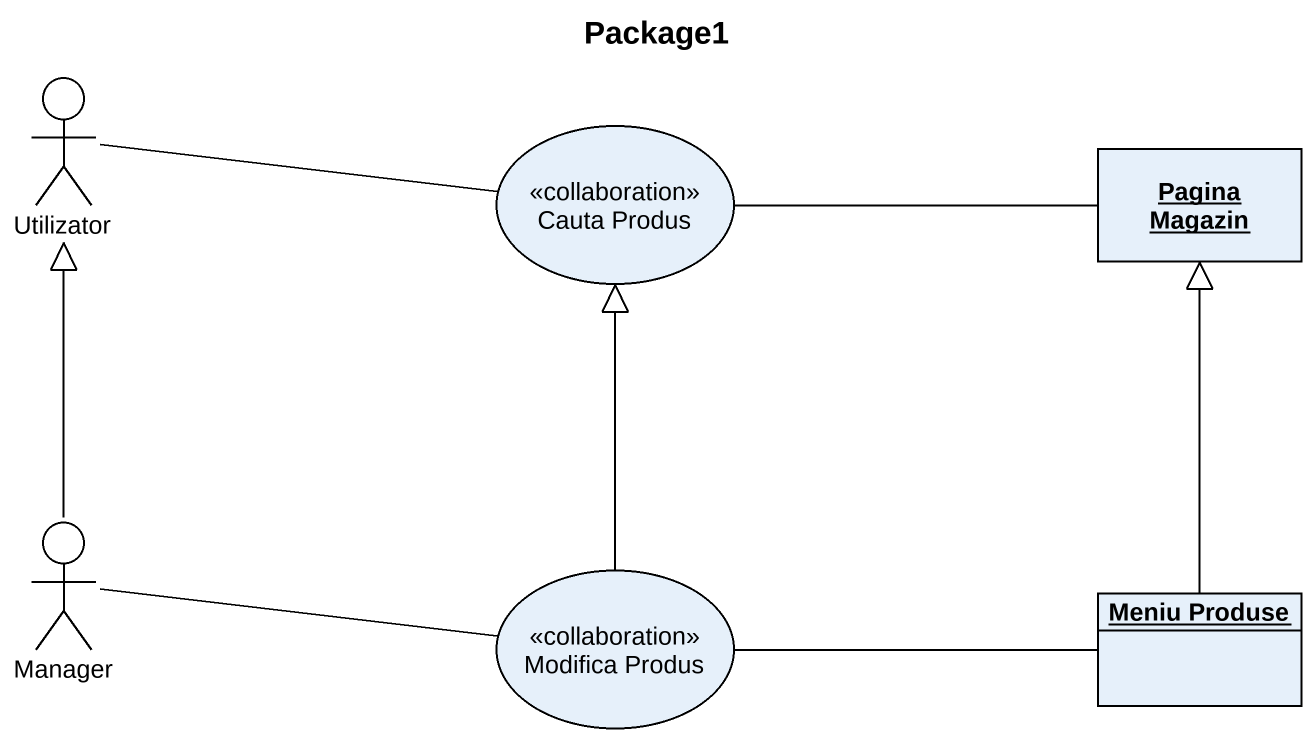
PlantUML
@startuml
title Package1
allowmixing
hide circle
hide empty members
actor Utilizator
usecase "Cauta Produs" as Cauta_Produs <<collaboration>>
object "Pagina Magazin" as Pagina_Magazin
actor Manager
usecase "Modifica Produs" as Modifica_Produs <<collaboration>>
object "Meniu Produse" as Meniu_Produse
Utilizator -right- Cauta_Produs
Cauta_Produs -right- Pagina_Magazin
Manager -up-|> Utilizator
Manager -right- Modifica_Produs
Modifica_Produs -up-|> Cauta_Produs
Modifica_Produs -right- Meniu_Produse
Meniu_Produse -up-|> Pagina_Magazin
@enduml
